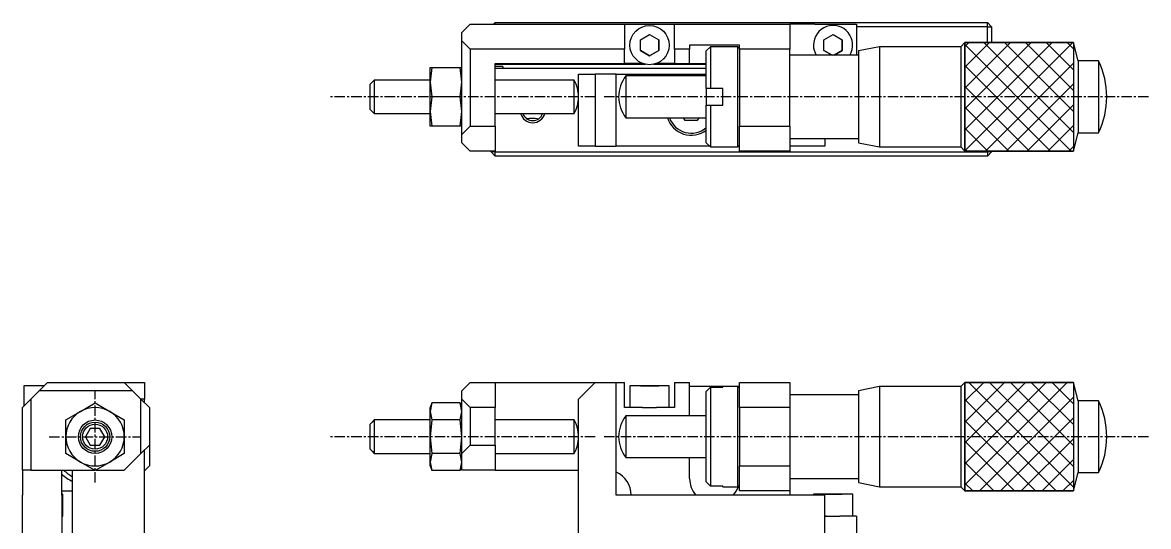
# Model space of a CAD drawing. Extents: x 10 to 359, y 10 to 236.
# Drawn here: x 66.2 to 201.2, y 175.7 to 236 of the extents above; entities that cross this region are included whole.
import ezdxf

# ---------------------------------------------------------------- set-up
doc = ezdxf.new("R2010")
doc.units = 0
doc.linetypes.add('CENTER', pattern=[2, 1.25, -0.25, 0.25, -0.25])
doc.layers.get('0').update_dxf_attribs({"linetype": 'CONTINUOUS'})
doc.layers.add('CENTER', color=1, linetype='CENTER')

msp = doc.modelspace()

# ---------------------------------------------------------------- linework, layer by layer
at = {"color": 7, "linetype": 'CONTINUOUS'}
for p, q in [((118.849996, 234.8), (119.849996, 235.8)), ((119.849996, 235.8), (138.349996, 235.8)), ((122.649996, 235.8), (122.849996, 236)), ((122.849996, 235.8), (122.849996, 236)), ((122.849996, 236), (181.849996, 236)), ((138.349996, 235.8), (138.349996, 232.8)), ((138.349996, 235.8), (144.349996, 235.8)), ((144.349996, 232.8), (144.349996, 235.8)), ((144.349996, 235.8), (158.149996, 235.8)), ((158.149996, 235.8), (158.149996, 232.8)), ((161.149996, 235.8), (158.149996, 235.8)), ((161.149996, 235.8), (166.149996, 235.8)), ((166.149996, 235.8), (166.149996, 232.1)), ((181.849996, 235.5), (166.149996, 235.5)), ((181.849996, 235.5), (181.849996, 236)), ((182.349996, 235.5), (181.849996, 236)), ((181.849996, 233.599999), (181.849996, 235.5)), ((181.849996, 235.5), (182.349996, 235.5)), ((182.349996, 235.5), (182.349996, 233.599999)), ((118.849996, 233.8), (118.849996, 234.8)), ((118.849996, 233.8), (119.849996, 232.8)), ((118.849996, 229.1), (118.849996, 233.8)), ((140.249996, 232.664915), (140.249997, 233.935085)), ((140.249997, 233.935085), (141.349997, 234.570171)), ((141.349997, 234.570171), (142.449997, 233.935085)), ((142.449997, 233.935085), (142.449996, 232.664915)), ((142.449996, 232.664915), (142.449997, 233.935085)), ((162.249996, 232.664915), (162.249997, 233.935085)), ((162.249997, 233.935085), (163.349997, 234.570171)), ((163.349997, 234.570171), (164.449997, 233.935085)), ((164.449997, 233.935085), (164.449996, 232.664915)), ((164.449996, 232.664915), (164.449997, 233.935085)), ((179.150002, 233.599999), (178.65, 233.099996)), ((179.150002, 233.599999), (179.150002, 220.600001)), ((192.150003, 233.599999), (179.150002, 233.599999)), ((179.150002, 233.599999), (192.150003, 233.599999)), ((179.150002, 220.600001), (179.150002, 233.599999)), ((192.150003, 233.599999), (192.150003, 220.600001)), ((192.739491, 231.4), (192.150003, 233.599999)), ((192.150003, 233.599999), (192.150003, 220.600001)), ((119.849996, 232.8), (119.849996, 223.6)), ((138.349996, 232.8), (119.849996, 232.8)), ((138.349996, 231.1), (138.349996, 232.8)), ((141.349996, 232.029829), (140.249996, 232.664915)), ((140.249996, 232.664915), (141.349996, 232.029829)), ((142.449996, 232.664915), (141.349996, 232.029829)), ((141.349996, 232.029829), (142.449996, 232.664915)), ((146.149996, 232.8), (144.349996, 232.8)), ((144.349996, 232.8), (144.349996, 231.1)), ((152.149996, 233.3), (146.149996, 233.3)), ((146.149996, 233.3), (146.149996, 232.8)), ((146.149996, 231.1), (146.149996, 232.8)), ((148.649996, 233.1), (148.149996, 232.6)), ((148.149996, 228.1), (148.149996, 232.6)), ((148.649996, 233.1), (148.649996, 228.1)), ((151.949996, 233.1), (148.649996, 233.1)), ((151.949996, 221.1), (151.949996, 233.1)), ((152.149996, 232.9), (151.949996, 233.1)), ((152.149996, 232.8), (152.149996, 233.3)), ((158.149996, 232.8), (152.149996, 232.8)), ((152.149996, 232.8), (152.149996, 223.6)), ((158.149996, 223.6), (158.149996, 232.8)), ((163.228457, 232.1), (162.249996, 232.664915)), ((162.249996, 232.664915), (163.228457, 232.1)), ((164.449996, 232.664915), (163.471536, 232.1)), ((163.471536, 232.1), (164.449996, 232.664915)), ((168.899995, 233.099996), (166.399996, 232.599997)), ((166.399996, 232.599997), (166.399996, 221.600003)), ((168.899995, 233.099996), (168.899995, 221.100004)), ((178.65, 233.099996), (168.899995, 233.099996)), ((178.65, 233.099996), (178.65, 221.100004)), ((122.849996, 231.1), (138.349996, 231.1)), ((122.849996, 223.6), (122.849996, 231.1)), ((122.849996, 231), (140.867814, 231)), ((140.523861, 231.1), (138.349996, 231.1)), ((141.832179, 231), (148.149996, 231)), ((144.349996, 231.1), (142.176132, 231.1)), ((144.349996, 231.1), (146.149996, 231.1)), ((146.149996, 231.1), (148.149996, 231.1)), ((166.399996, 232.1), (158.149996, 232.1)), ((192.739491, 231.4), (192.739491, 222.8)), ((195.150002, 231.4), (192.739491, 231.4)), ((195.150002, 231.4), (195.150002, 222.8)), ((115.247069, 230.6), (115.049996, 228.85)), ((115.049996, 230.6), (115.247069, 230.6)), ((115.049996, 228.85), (115.049996, 230.6)), ((115.247069, 230.6), (118.652924, 230.6)), ((118.849996, 228.85), (118.652924, 230.6)), ((118.652924, 230.6), (118.849996, 230.6)), ((123.749996, 230.75), (122.849996, 230.75)), ((148.149996, 230.5), (122.849996, 230.5)), ((123.749996, 230.75), (123.749996, 230.5)), ((132.849996, 221.2), (132.849996, 229.8)), ((132.849996, 229.8), (134.849996, 229.8)), ((134.849996, 229.8), (134.849996, 221.2)), ((137.349996, 229.8), (134.849996, 229.8)), ((137.349996, 221.2), (137.349996, 229.8)), ((137.349996, 229.8), (148.149996, 229.8)), ((138.527505, 229.599996), (138.527505, 224.600004)), ((148.149996, 229.599996), (138.527505, 229.599996)), ((108.099996, 228.85), (107.849996, 228.6)), ((107.849996, 227.1), (107.849996, 228.6)), ((108.349996, 229.1), (108.099996, 228.85)), ((108.349996, 229.1), (108.349996, 227.1)), ((115.049977, 229.1), (108.349996, 229.1)), ((115.049996, 228.85), (115.247069, 227.1)), ((115.049996, 225.35), (115.049996, 228.85)), ((118.652924, 227.1), (118.849996, 228.85)), ((118.849996, 225.1), (118.849996, 229.1)), ((132.314098, 229.1), (122.850016, 229.1)), ((132.314098, 227.1), (132.314098, 229.100005)), ((132.314098, 227.1), (132.314098, 229.1)), ((148.649996, 228.1), (148.149996, 228.1)), ((148.149996, 228.1), (148.149996, 227.099926)), ((150.149996, 228.1), (148.649996, 228.1)), ((150.149996, 226.1), (150.149996, 228.1)), ((107.849996, 225.6), (107.849996, 227.1)), ((108.349996, 227.1), (108.349996, 225.1)), ((115.247069, 227.1), (115.049996, 225.35)), ((118.652924, 227.1), (115.247069, 227.1)), ((118.849996, 225.35), (118.652924, 227.1)), ((132.314098, 225.099995), (132.314098, 227.1)), ((132.314098, 225.1), (132.314098, 227.1)), ((148.149996, 227.099926), (148.149996, 226.1)), ((107.849996, 225.6), (108.099996, 225.35)), ((148.149996, 221.6), (148.149996, 226.1)), ((148.149996, 226.1), (148.649996, 226.1)), ((148.649996, 226.1), (148.649996, 221.1)), ((148.649996, 226.1), (150.149996, 226.1)), ((108.099996, 225.35), (108.349996, 225.1)), ((108.349996, 225.1), (115.049977, 225.1)), ((115.049996, 225.35), (115.247069, 223.6)), ((115.049996, 223.6), (115.049996, 225.35)), ((118.652924, 223.6), (118.849996, 225.35)), ((118.849996, 222.6), (118.849996, 225.1)), ((122.850016, 225.1), (132.314098, 225.1)), ((127.895, 224.486671), (128.037383, 224.455969)), ((138.527505, 224.600004), (148.149996, 224.600004)), ((145.628309, 224.25), (145.426234, 224.600004)), ((147.071684, 224.25), (145.628309, 224.25)), ((147.273759, 224.600004), (147.071684, 224.25)), ((115.247069, 223.6), (115.049996, 223.6)), ((118.652924, 223.6), (115.247069, 223.6)), ((118.849996, 223.6), (118.652924, 223.6)), ((119.849996, 223.6), (118.849996, 222.6)), ((119.849996, 223.6), (122.849996, 223.6)), ((122.849996, 223.6), (122.849996, 220.6)), ((152.149996, 223.6), (158.149996, 223.6)), ((152.149996, 220.6), (152.149996, 223.6)), ((158.149996, 223.6), (158.149996, 220.6)), ((192.150003, 220.600001), (192.739491, 222.8)), ((192.739491, 222.8), (195.150002, 222.8)), ((118.849996, 221.6), (118.849996, 222.6)), ((119.849996, 220.6), (118.849996, 221.6)), ((148.149996, 221.6), (148.649996, 221.1)), ((158.149996, 222.1), (166.399996, 222.1)), ((162.349997, 222.1), (162.349997, 221.2)), ((166.399996, 221.600003), (168.899995, 221.100004)), ((122.849996, 220.6), (119.849996, 220.6)), ((122.349996, 220.5), (122.349996, 220.6)), ((122.849996, 220.5), (122.349996, 220.5)), ((122.849996, 220), (122.349996, 220.5)), ((122.849996, 220.6), (122.849996, 220.5)), ((122.849996, 220.5), (181.849996, 220.5)), ((122.849996, 220), (122.849996, 220.5)), ((181.849996, 220), (122.849996, 220)), ((134.849996, 221.2), (132.849996, 221.2)), ((134.849996, 221.2), (137.349996, 221.2)), ((148.549996, 221.2), (137.349996, 221.2)), ((148.649996, 221.1), (151.949996, 221.1)), ((151.949996, 221.1), (152.149996, 221.3)), ((152.149996, 221.2), (152.049997, 221.2)), ((158.149996, 220.6), (152.149996, 220.6)), ((162.349997, 221.2), (158.149996, 221.2)), ((168.899995, 221.100004), (178.65, 221.100004)), ((178.65, 221.100004), (179.150002, 220.600001)), ((179.150002, 220.600001), (192.150003, 220.600001)), ((192.150003, 220.600001), (179.150002, 220.600001)), ((181.849996, 220.5), (181.849996, 220.600001)), ((181.849996, 220.5), (181.849996, 220)), ((182.349996, 220.5), (181.849996, 220)), ((182.349996, 220.5), (181.849996, 220.5)), ((182.349996, 220.600001), (182.349996, 220.5)), ((68.7, 192.5), (66.35, 192.5)), ((66.35, 192.5), (66.35, 190.05)), ((68.2, 191.9), (67.2, 190.9)), ((68.2, 191.9), (69.2, 192.9)), ((79.4, 191.9), (68.2, 191.9)), ((68.8, 192.5), (68.7, 192.5)), ((69.2, 192.9), (78.4, 192.9)), ((78.4, 192.9), (80.8, 192.9)), ((78.4, 192.9), (79.4, 191.9)), ((80.4, 190.9), (79.4, 191.9)), ((80.8, 192.9), (80.8, 190.9)), ((119.849996, 192.9), (118.849996, 191.9)), ((118.849996, 190.9), (118.849996, 191.9)), ((119.849996, 192.9), (122.849996, 192.9)), ((122.849996, 192.9), (122.849996, 189.9)), ((122.849996, 192.9), (134.849996, 192.9)), ((134.849996, 192.9), (132.849996, 190.9)), ((134.849996, 192.9), (137.349996, 192.9)), ((137.349996, 179.4), (137.349996, 192.9)), ((137.349996, 192.9), (138.349996, 192.9)), ((138.349996, 189.9), (138.349996, 192.9)), ((143.699997, 192.5), (138.999997, 192.5)), ((143.699997, 192.5), (138.999997, 192.5)), ((138.999997, 192.5), (138.999997, 189.9)), ((141.349996, 192.5), (140.249996, 192.5)), ((140.249997, 192.5), (141.349997, 192.5)), ((142.449996, 192.5), (141.349996, 192.5)), ((141.349997, 192.5), (142.449997, 192.5)), ((143.699997, 189.9), (143.699997, 192.5)), ((144.349996, 192.9), (144.349996, 189.9)), ((144.349996, 192.9), (146.149996, 192.9)), ((146.149996, 188.899996), (146.149996, 192.9)), ((150.149996, 192.4), (146.149996, 192.4)), ((148.149996, 191.808327), (148.649996, 192.31608)), ((148.149996, 180.991673), (148.149996, 191.808327)), ((148.649996, 192.31608), (148.649996, 180.48392)), ((148.649996, 192.31608), (150.149996, 192.31608)), ((150.149996, 192.31608), (150.149996, 192.4)), ((151.949996, 192.4), (150.149996, 192.4)), ((151.949996, 180.4), (151.949996, 192.4)), ((152.149996, 192.4), (151.949996, 192.4)), ((152.149996, 192.2), (151.949996, 192.4)), ((152.149996, 192.9), (158.149996, 192.9)), ((152.149996, 189.9), (152.149996, 192.9)), ((158.149996, 192.9), (158.149996, 189.9)), ((168.899995, 192.399996), (166.399996, 191.899997)), ((166.399996, 191.899997), (166.399996, 180.900003)), ((168.899995, 192.399996), (168.899995, 180.400004)), ((178.65, 192.399996), (168.899995, 192.399996)), ((179.150002, 192.899999), (178.65, 192.399996)), ((178.65, 192.399996), (178.65, 180.400004)), ((179.150002, 192.899999), (179.150002, 179.900001)), ((192.150003, 192.899999), (179.150002, 192.899999)), ((179.150002, 192.899999), (192.150003, 192.899999)), ((179.150002, 179.900001), (179.150002, 192.899999)), ((192.150003, 192.899999), (192.150003, 179.900001)), ((192.739491, 190.7), (192.150003, 192.899999)), ((192.150003, 192.899999), (192.150003, 179.900001)), ((67.2, 190.9), (66.2, 189.9)), ((67.2, 190.9), (67.2, 182.4)), ((73.15, 189.431089), (74.9, 190.441452)), ((74.9, 190.441452), (76.65, 189.431089)), ((80.8, 190.9), (80.4, 190.9)), ((80.4, 184.4), (80.4, 190.9)), ((81.4, 189.9), (80.4, 190.9)), ((80.8, 190.5), (80.8, 190.9)), ((115.247069, 190.441452), (115.049996, 189.431089)), ((115.247069, 190.441452), (115.049996, 189.9)), ((118.652924, 190.441452), (115.247069, 190.441452)), ((118.849996, 189.431089), (118.652924, 190.441452)), ((118.849996, 189.9), (118.652924, 190.441452)), ((119.849996, 189.9), (118.849996, 190.9)), ((118.849996, 188.4), (118.849996, 190.9)), ((132.849996, 174.4), (132.849996, 190.9)), ((166.399996, 191.4), (158.149996, 191.4)), ((192.739491, 190.7), (192.739491, 182.1)), ((195.150002, 190.7), (192.739491, 190.7)), ((195.150002, 190.7), (195.150002, 182.1)), ((66.2, 182.4), (66.2, 189.9)), ((71.4, 188.420726), (73.15, 189.431089)), ((76.65, 189.431089), (78.4, 188.420726)), ((81.4, 189.9), (81.4, 185.4)), ((115.049996, 189.431089), (115.049996, 189.9)), ((115.049996, 189.431089), (115.247069, 188.420726)), ((115.049996, 186.4), (115.049996, 189.431089)), ((118.652924, 188.420726), (118.849996, 189.431089)), ((122.849996, 189.9), (119.849996, 189.9)), ((119.849996, 189.9), (119.849996, 185.4)), ((122.849996, 185.4), (122.849996, 189.9)), ((140.523861, 189.9), (138.349996, 189.9)), ((140.523861, 189.9), (142.176132, 189.9)), ((144.349996, 189.9), (142.176132, 189.9)), ((158.149996, 189.9), (152.149996, 189.9)), ((152.149996, 189.9), (152.149996, 182.9)), ((158.149996, 189.9), (158.149996, 182.9)), ((71.4, 186.4), (71.4, 188.420726)), ((78.4, 188.420726), (78.4, 186.4)), ((108.099996, 188.15), (107.849996, 187.9)), ((107.849996, 184.9), (107.849996, 187.9)), ((108.349996, 188.4), (108.099996, 188.15)), ((108.349996, 188.4), (108.349996, 184.4)), ((115.049977, 188.4), (108.349996, 188.4)), ((115.247069, 188.420726), (115.049996, 186.4)), ((118.652924, 188.420726), (115.247069, 188.420726)), ((118.849996, 186.4), (118.652924, 188.420726)), ((118.849996, 184.4), (118.849996, 188.4)), ((132.314098, 188.4), (122.850016, 188.4)), ((132.314098, 184.399995), (132.314098, 188.400005)), ((132.314098, 184.4), (132.314098, 188.4)), ((138.527505, 188.899996), (138.527505, 183.900004)), ((148.149996, 188.899996), (138.527505, 188.899996)), ((71.4, 184.379274), (71.4, 186.4)), ((74.32265, 187.4), (73.745299, 186.4)), ((73.745299, 186.4), (74.32265, 185.4)), ((75.47735, 187.4), (74.32265, 187.4)), ((76.054701, 186.4), (75.47735, 187.4)), ((75.47735, 185.4), (76.054701, 186.4)), ((78.4, 186.4), (78.4, 184.379274)), ((115.049996, 186.4), (115.247069, 184.379274)), ((115.049996, 183.368911), (115.049996, 186.4)), ((118.652924, 184.379274), (118.849996, 186.4)), ((74.32265, 185.4), (75.47735, 185.4)), ((80.4, 184.4), (81.4, 185.4)), ((81.4, 185.4), (81.4, 182.9)), ((107.849996, 184.9), (108.099996, 184.65)), ((118.849996, 184.4), (119.849996, 185.4)), ((119.849996, 185.4), (122.849996, 185.4)), ((122.849996, 185.4), (122.849996, 182.4)), ((73.15, 183.368911), (71.4, 184.379274)), ((78.4, 184.379274), (76.65, 183.368911)), ((78.4, 182.4), (80.4, 184.4)), ((80.8, 174.4), (80.8, 184.8)), ((108.099996, 184.65), (108.349996, 184.4)), ((108.349996, 184.4), (115.049977, 184.4)), ((115.247069, 184.379274), (115.049996, 183.368911)), ((118.652924, 184.379274), (115.247069, 184.379274)), ((118.849996, 183.368911), (118.652924, 184.379274)), ((118.849996, 182.4), (118.849996, 184.4)), ((122.850016, 184.4), (132.314098, 184.4)), ((138.527505, 183.900004), (148.149996, 183.900004)), ((146.149996, 181.4), (146.149996, 183.900004)), ((67.2, 182.4), (66.2, 182.4)), ((66.2, 182.4), (66.2, 179.4)), ((67.2, 182.4), (74.828203, 182.4)), ((70.9, 179.4), (70.9, 182.4)), ((72.2, 174.4), (72.2, 182.4)), ((74.9, 182.358548), (73.15, 183.368911)), ((76.65, 183.368911), (74.9, 182.358548)), ((74.971797, 182.4), (78.4, 182.4)), ((80.8, 182.3), (81.4, 182.9)), ((115.049996, 183.368911), (115.247069, 182.358548)), ((115.049996, 182.9), (115.049996, 183.368911)), ((115.049996, 182.9), (115.247069, 182.358548)), ((118.652924, 182.358548), (115.247069, 182.358548)), ((118.652924, 182.358548), (118.849996, 183.368911)), ((118.652924, 182.358548), (118.849996, 182.9)), ((122.849996, 182.4), (118.849996, 182.4)), ((122.849996, 182.4), (132.849996, 182.4)), ((152.149996, 182.9), (158.149996, 182.9)), ((152.149996, 179.9), (152.149996, 182.9)), ((158.149996, 182.9), (158.149996, 179.9)), ((148.649996, 180.48392), (148.149996, 180.991673)), ((158.149996, 181.4), (166.399996, 181.4)), ((166.399996, 180.900003), (168.899995, 180.400004)), ((192.150003, 179.900001), (192.739491, 182.1)), ((192.739491, 182.1), (195.150002, 182.1)), ((70.9, 179.9), (72.2, 179.9)), ((71.05, 179.5), (70.9, 179.5)), ((71.05, 176.9), (71.05, 179.5)), ((150.149996, 180.48392), (148.649996, 180.48392)), ((150.149996, 180.4), (150.149996, 180.48392)), ((150.149996, 180.4), (151.949996, 180.4)), ((151.949996, 180.4), (152.149996, 180.6)), ((158.149996, 179.9), (152.149996, 179.9)), ((165.699997, 179.5), (160.999997, 179.5)), ((165.699997, 179.5), (160.999997, 179.5)), ((160.999997, 179.5), (160.999997, 179.4)), ((163.349996, 179.5), (162.249996, 179.5)), ((162.249997, 179.5), (163.349997, 179.5)), ((164.449996, 179.5), (163.349996, 179.5)), ((163.349997, 179.5), (164.449997, 179.5)), ((165.699996, 176.9), (165.699997, 179.5)), ((168.899995, 180.400004), (178.65, 180.400004)), ((178.65, 180.400004), (179.150002, 179.900001)), ((179.150002, 179.900001), (192.150003, 179.900001)), ((192.150003, 179.900001), (179.150002, 179.900001)), ((66.2, 174.4), (66.2, 179.4)), ((70.9, 179.4), (70.9, 174.4)), ((162.349997, 179.4), (137.349996, 179.4)), ((162.349997, 174.4), (162.349997, 179.4)), ((70.9, 176.9), (71.05, 176.9)), ((70.9, 176.9), (71.05, 176.9)), ((162.349997, 176.9), (162.523861, 176.9)), ((162.523861, 176.9), (162.349997, 176.9)), ((162.523861, 176.9), (164.176132, 176.9)), ((166.149996, 176.9), (164.176132, 176.9)), ((166.149996, 176.9), (166.149996, 174.4))]:
    msp.add_line(p, q, dxfattribs=at)
at = {"color": 3, "linetype": 'CONTINUOUS'}
for p, q in [((179.150002, 233.150002), (179.599999, 233.599999)), ((179.150002, 230.650002), (182.099999, 233.599999)), ((179.150002, 228.150002), (184.599999, 233.599999)), ((179.150002, 225.650002), (187.099999, 233.599999)), ((179.150002, 223.150002), (189.599999, 233.599999)), ((180.5, 222), (192.099999, 233.599999)), ((181.400001, 233.599999), (192.150003, 222.849997)), ((183.900001, 233.599999), (192.150003, 225.349997)), ((186.400001, 233.599999), (192.150003, 227.849997)), ((188.900001, 233.599999), (192.150003, 230.349997)), ((191.400001, 233.599999), (192.150003, 232.849997)), ((179.150002, 233.349998), (190.5, 222)), ((179.150002, 230.849998), (188, 222)), ((183, 222), (192.150003, 231.150003)), ((179.150002, 228.349998), (185.5, 222)), ((185.5, 222), (192.150003, 228.650003)), ((179.150002, 225.849998), (183, 222)), ((188, 222), (192.150003, 226.150003)), ((179.150002, 223.349998), (180.5, 222)), ((190.5, 222), (192.150003, 223.650003)), ((179.150002, 220.650002), (180.5, 222)), ((180.5, 222), (181.899999, 220.600001)), ((181.600001, 220.600001), (183, 222)), ((183, 222), (184.399999, 220.600001)), ((184.100001, 220.600001), (185.5, 222)), ((185.5, 222), (186.899999, 220.600001)), ((186.600001, 220.600001), (188, 222)), ((188, 222), (189.399999, 220.600001)), ((189.100001, 220.600001), (190.5, 222)), ((190.5, 222), (191.899999, 220.600001)), ((179.150002, 220.849998), (179.399999, 220.600001)), ((191.600001, 220.600001), (192.150003, 221.150003)), ((179.150002, 190.650002), (181.399999, 192.899999)), ((179.150002, 188.150002), (183.899999, 192.899999)), ((179.150002, 185.650002), (186.399999, 192.899999)), ((179.150002, 183.150002), (188.899999, 192.899999)), ((179.150002, 180.650002), (191.399999, 192.899999)), ((179.600001, 192.899999), (192.150003, 180.349997)), ((182.100001, 192.899999), (192.150003, 182.849997)), ((184.600001, 192.899999), (192.150003, 185.349997)), ((187.100001, 192.899999), (192.150003, 187.849997)), ((189.600001, 192.899999), (192.150003, 190.349997)), ((192.100001, 192.899999), (192.150003, 192.849997)), ((179.150002, 190.849998), (190.099999, 179.900001)), ((180.900001, 179.900001), (192.150003, 191.150003)), ((179.150002, 188.349998), (187.599999, 179.900001)), ((183.400001, 179.900001), (192.150003, 188.650003)), ((179.150002, 185.849998), (185.099999, 179.900001)), ((185.900001, 179.900001), (192.150003, 186.150003)), ((188.400001, 179.900001), (192.150003, 183.650003)), ((179.150002, 183.349998), (182.599999, 179.900001)), ((179.150002, 180.849998), (180.099999, 179.900001)), ((190.900001, 179.900001), (192.150003, 181.150003))]:
    msp.add_line(p, q, dxfattribs=at)
at = {"color": 7, "linetype": 'CONTINUOUS'}
for centre, radius in [((141.349997, 233.3), 2.35), ((74.9, 186.4), 2), ((74.9, 186.4), 1.5)]:
    msp.add_circle(centre, radius, dxfattribs=at)
at = {"color": 3, "linetype": 'CONTINUOUS'}
msp.add_circle((74.9, 186.4), 1.75, dxfattribs=at)
at = {"color": 7, "linetype": 'CONTINUOUS'}
for centre, radius, start, end in [((163.349997, 233.3), 2.35, 329.293644, 180), ((163.349997, 233.3), 2.35, 180, 210.706356), ((186.405002, 227.1), 9.745001, 333.816209, 26.183791), ((141.650001, 227.1), 3.999997, 141.317811, 218.682189), ((128.849996, 227.1), 4, 0, 30), ((128.849996, 227.1), 4, 330, 0), ((127.349996, 225.5), 1.25, 198.662925, 341.337075), ((127.403721, 219.457141), 5.053467, 84.42110993, 98.43306973), ((146.349996, 225.5), 3, 197.457523, 306.869898), ((146.349996, 225.5), 2.75, 199.103236, 310.885193), ((186.405002, 186.399998), 9.745001, 333.816215, 26.183798), ((74.9, 186.4), 3.5, 120, 180), ((74.9, 186.4), 3.5, 60, 120), ((74.9, 186.4), 3.5, 0, 60), ((128.849996, 186.4), 4, 0, 30), ((141.650001, 186.399997), 3.999997, 141.317795, 218.682173), ((74.9, 186.4), 3.5, 180, 240), ((74.9, 186.4), 3.5, 300, 0), ((128.849996, 186.4), 4, 330, 0), ((74.9, 186.4), 5.5, 226.658242, 240.599649), ((74.9, 186.4), 3.5, 240, 300), ((74.9, 186.4), 6, 228.189685, 243.256316), ((136.149996, 179.4), 3, 0, 66.421822), ((149.149996, 181.4), 3, 180, 221.810315), ((149.149996, 181.4), 3, 318.189685, 341.405562), ((161.149996, 179.9), 3, 180, 189.594068)]:
    msp.add_arc(centre, radius, start, end, dxfattribs=at)
at = {"color": 3, "linetype": 'CONTINUOUS'}
msp.add_arc((127.349996, 225.5), 1.5, 195.46601, 344.53399, dxfattribs=at)
at = {"layer": 'CENTER', "color": 1, "linetype": 'CENTER'}
for p, q in [((134.849996, 227.1), (102.849996, 227.1)), ((201.150003, 227.1), (135.650004, 227.1)), ((74.9, 180.9), (74.9, 191.9)), ((69.4, 186.4), (80.4, 186.4)), ((134.849996, 186.4), (102.849996, 186.4)), ((201.150003, 186.4), (135.650004, 186.4))]:
    msp.add_line(p, q, dxfattribs=at)

doc.saveas('drawing.dxf')
